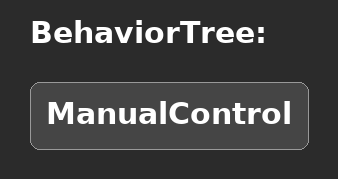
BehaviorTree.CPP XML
<!--id:4dcda9d646-->
<root label="DoorKey">
    <BehaviorTree id="DoorKey">
        <ManualControl/>
    </BehaviorTree>
</root>
